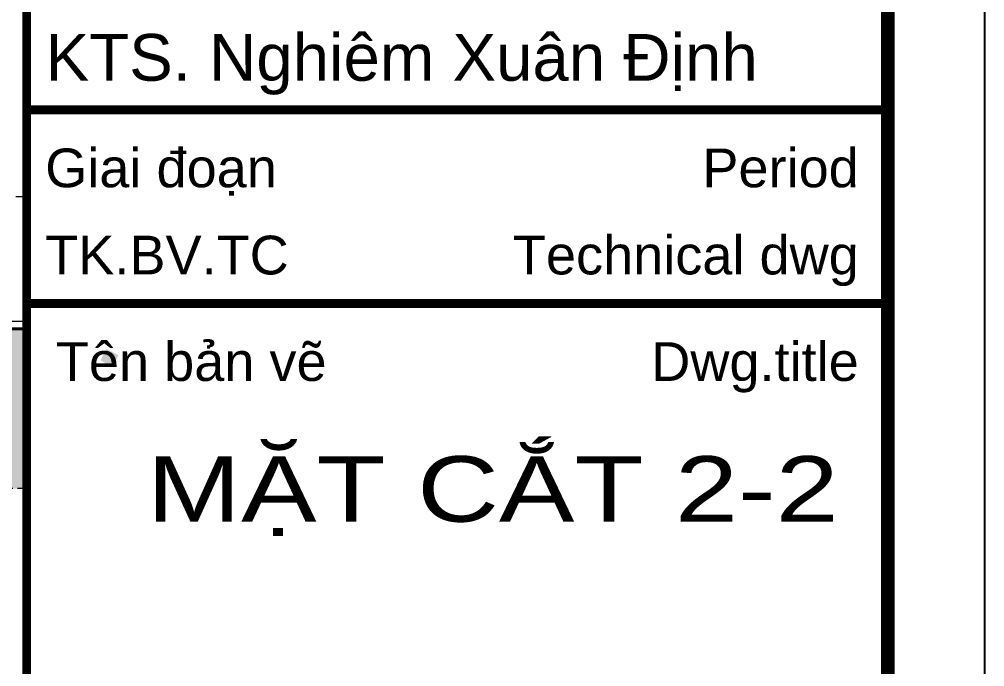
# Model space of a CAD drawing. Header units: millimetres. Extents: x -229618 to 2906, y -178063 to 96806.
# Drawn here: x -63968 to -60100, y -152989 to -150394 of the extents above; entities that cross this region are included whole.
import ezdxf
from ezdxf.enums import TextEntityAlignment as Align

# ---------------------------------------------------------------- set-up
doc = ezdxf.new("R2010")
doc.units = ezdxf.units.MM
doc.header["$LTSCALE"] = 200
doc.header["$MEASUREMENT"] = 0
doc.linetypes.add('DASHED2', pattern=[0.375, 0.25, -0.125])
doc.layers.get('DEFPOINTS').update_dxf_attribs({"linetype": 'CONTINUOUS'})
for name, color, linetype, lineweight in [('cat', 1, 'CONTINUOUS', 40), ('hatch', 250, 'CONTINUOUS', 5), ('thay', 7, 'CONTINUOUS', 18)]:
    doc.layers.add(name, color=color, linetype=linetype, lineweight=lineweight)
doc.layers.add('KHUNGTEN', color=7, linetype='CONTINUOUS')
doc.styles.add('Arial iso', font='vnarial_0.ttf')
doc.styles.add('TEXT1', font='Vhavan_0.ttf', dxfattribs={"height": 200})

# ---------------------------------------------------------------- blocks, each defined once
blk = doc.blocks.new('KhungA3')
at = {"layer": 'DEFPOINTS', "color": 8}
blk.add_lwpolyline([(-3.738, 3.813), (416.305, 3.813), (416.305, 300.813), (-3.738, 300.813)], close=True, dxfattribs=at)
at = {"layer": 'KHUNGTEN', "color": 4}
for points, const_width in [([(7.542, 8.987), (411.131, 8.987), (411.131, 295.639), (7.542, 295.639)], 0.724), ([(365.131, 295.639), (411.131, 295.639), (411.131, 8.987), (365.131, 8.987)], 0.466)]:
    blk.add_lwpolyline(points, close=True, dxfattribs=dict(at, const_width=const_width))
at = {"layer": 'KHUNGTEN', "color": 4, "const_width": 0.466}
for points in [[(365.131, 69.008), (411.131, 69.008)], [(365.131, 58.66), (411.131, 58.66)]]:
    blk.add_lwpolyline(points, dxfattribs=at)
at = {"layer": 'KHUNGTEN', "color": 7, "style": 'Arial iso', "width": 1}
for s, height, p in [('KTS. Nghiªm Xu©n §Þnh', 2.5, (366.139, 70.561)), ('TK.BV.TC', 2.0697, (366.115, 60.212))]:
    blk.add_text(s, height=height, dxfattribs=at).set_placement(p)
at = {"layer": 'KHUNGTEN', "color": 8, "style": 'Arial iso', "width": 1}
for s, p in [('Giai ®o¹n', (366.115, 64.869)), ('Tªn b¶n vÏ', (366.683, 54.521))]:
    blk.add_text(s, height=2.0697, dxfattribs=at).set_placement(p)
for s, p in [('Period', (409.579, 64.869)), ('Dwg.title', (409.579, 54.521))]:
    blk.add_text(s, height=2.0697, dxfattribs=at).set_placement(p, align=Align.RIGHT)
at = {"layer": 'KHUNGTEN', "color": 7, "style": 'Arial iso', "width": 1}
blk.add_text('Technical dwg', height=2.06969, dxfattribs=at).set_placement((409.579, 60.212), align=Align.RIGHT)

msp = doc.modelspace()

# ---------------------------------------------------------------- hatches: boundary and pattern name
at = {"layer": 'hatch', "linetype": 'Continuous'}
h = msp.add_hatch(dxfattribs=at)
h.set_pattern_fill('AR-CONC', color=256, scale=50, style=0)
h.set_pattern_definition([(50, (-118834.6, -152492.57), (358.6301, -31.376), [37.5, -412.5]), (355, (-118834.6, -152492.57), (-69.3757, 376.096), [30, -330]), (100.4514, (-118804.7, -152495.2), (289.2547, 344.7198), [31.87, -350.571]), (46.1842, (-118834.6, -152392.57), (533.6205, -82.7595), [56.25, -618.75]), (96.6356, (-118790.1, -152399.47), (467.3314, 487.059), [47.805, -525.8565]), (351.1842, (-118834.6, -152392.57), (467.331, 487.0593), [45, -495]), (21, (-118784.6, -152417.57), (298.4535, -201.3094), [37.5, -412.5]), (326, (-118784.6, -152417.57), (121.6577, 362.575), [30, -330]), (71.4514, (-118759.72, -152434.35), (420.1113, 161.2652), [31.87, -350.571]), (37.5, (-118834.59, -152492.57), (6.07993, 166.44693), [0, -326, 0, -335, 0, -331.25]), (7.5, (-118834.6, -152492.57), (131.53477, 197.20586), [0, -191, 0, -318.5, 0, -126.25]), (327.5, (-118946.1, -152492.57), (266.91122, -11.27744), [0, -125, 0, -390, 0, -517.5]), (317.5, (-118996.1, -152492.57), (291.5931, 50.0525), [0, -162.5, 0, -259, 0, -367.5])])
h.paths.add_polyline_path([(-87006.3, -151104.9), (-85575.4, -151104.9), (-85555.7, -151115.2), (-85579.9, -151161.2), (-85531.8, -151186.5), (-85488.9, -151104.9), (-85261.2, -151104.9), (-85261.2, -151114.2), (-85280.4, -151118.5), (-85261.2, -151124.5), (-85261.2, -151180.5), (-85268.4, -151182.2), (-85261.2, -151184.5), (-85261.2, -151180.5), (-85159.5, -151156.2), (-85261.2, -151124.5), (-85261.2, -151114.2), (-85219.7, -151104.9), (-84929.8, -151104.9), (-84910.1, -151115.2), (-84934.3, -151161.2), (-84886.2, -151186.5), (-84843.3, -151104.9), (-84756.3, -151104.9), (-84756.3, -152274.9), (-87006.3, -152274.9)])
h.paths.add_polyline_path([(-87006.3, -150984.9), (-85288.7, -150984.9), (-85288.7, -151043.2), (-85315.8, -151043.2), (-85288.7, -151050.4), (-85288.7, -151104.9), (-87006.3, -151104.9), (-87006.3, -151084.9)])
h.paths.add_polyline_path([(-66098.9, -151761.2), (-66050.8, -151786.5), (-66026.6, -151740.4), (-66074.7, -151715.2)], flags=16)
h.paths.add_polyline_path([(-65181.6, -151786.5), (-65157.4, -151740.4), (-65205.5, -151715.2), (-65229.7, -151761.2)], flags=16)
h.paths.add_polyline_path([(-64396, -151786.5), (-64371.8, -151740.4), (-64419.9, -151715.2), (-64444.1, -151761.2)], flags=16)
h.paths.add_polyline_path([(-63595.3, -151786.5), (-63571.1, -151740.4), (-63619.2, -151715.2), (-63643.4, -151761.2)], flags=16)
h.paths.add_polyline_path([(-71336.3, -151584.9), (-67446.3, -151584.9), (-67446.3, -151684.9), (-67446.3, -152274.9), (-71336.3, -152274.9)])
h.paths.add_polyline_path([(-67929.4, -151740.4), (-67977.5, -151715.2), (-68001.7, -151761.2), (-67953.5, -151786.5)], flags=16)
h.paths.add_polyline_path([(-68846.7, -151715.2), (-68870.8, -151761.2), (-68822.7, -151786.5), (-68798.6, -151740.4)], flags=16)
h.paths.add_polyline_path([(-69608, -151715.2), (-69632.2, -151761.2), (-69584, -151786.5), (-69559.9, -151740.4)], flags=16)
h.paths.add_polyline_path([(-70393.6, -151715.2), (-70417.8, -151761.2), (-70369.6, -151786.5), (-70345.5, -151740.4)], flags=16)
h.paths.add_polyline_path([(-71179.5, -151715.2), (-71203.7, -151761.2), (-71155.6, -151786.5), (-71131.4, -151740.4)], flags=16)
h.paths.add_polyline_path([(-85261.2, -150984.9), (-84756.3, -150984.9), (-84756.3, -151104.9), (-85219.7, -151104.9), (-85145.9, -151088.3), (-85261.2, -151057.7)])
h.paths.add_polyline_path([(-85288.7, -150984.9), (-85261.2, -150984.9), (-85261.2, -151043.2), (-85288.7, -151043.2)])
h.paths.add_polyline_path([(-85288.7, -151043.2), (-85261.2, -151043.2), (-85261.2, -151057.7), (-85288.7, -151050.4)])
h.paths.add_polyline_path([(-85288.7, -151050.4), (-85261.2, -151057.7), (-85261.2, -151104.9), (-85288.7, -151104.9)])
h.paths.add_polyline_path([(-76736.3, -151584.9), (-71556.3, -151584.9), (-71556.3, -152274.9), (-76736.3, -152274.9)])
h.paths.add_polyline_path([(-79136.3, -151584.9), (-76956.3, -151584.9), (-76956.3, -152274.9), (-79136.3, -152274.9)])
h.paths.add_polyline_path([(-83446.3, -151584.9), (-79356.3, -151584.9), (-79356.3, -152274.9), (-83446.3, -152274.9)])
h.paths.add_polyline_path([(-84536.3, -151584.9), (-83446.3, -151584.9), (-83446.3, -152274.9), (-84536.3, -152274.9)])
h.paths.add_polyline_path([(-85891.6, -151033.4), (-85891.6, -150726.3), (-86116.6, -150726.3), (-86116.6, -151033.4)], flags=9)
h.paths.add_polyline_path([(-90757.5, -152274.9), (-87211.3, -152274.9), (-87211.3, -151584.9), (-90757.5, -151584.9)])
h.paths.add_polyline_path([(-63938.4, -152274.9), (-63938.4, -151634.9), (-67226.3, -151634.9), (-67226.3, -151697.1), (-67143.8, -151740.4), (-67167.9, -151786.5), (-67216.1, -151761.2), (-67226.3, -151780.8), (-67226.3, -152274.9)])

# ---------------------------------------------------------------- linework, layer by layer
at = {"layer": 'cat', "linetype": 'Continuous'}
msp.add_lwpolyline([(-63938.4, -151634.9), (-67226.3, -151634.9)], dxfattribs=at)
at = {"layer": 'hatch', "color": 251, "linetype": 'DASHED2', "ltscale": 0.75}
for p, q in [((-90757.5, -151104.9), (-63938.4, -151104.9)), ((-63938.4, -152274.9), (-90757.5, -152274.9))]:
    msp.add_line(p, q, dxfattribs=at)
at = {"layer": 'thay', "linetype": 'Continuous'}
msp.add_lwpolyline([(-63938.4, -151604.9), (-67226.3, -151604.9)], dxfattribs=at)

# ---------------------------------------------------------------- block references
at = {"layer": 'KHUNGTEN'}
ref = msp.add_blockref('KhungA3', (-91323.2, -155932.6), dxfattribs=dict(at, xscale=75, yscale=75, zscale=75.00000000000009))
ref.add_attrib('TENBANVE', '   mÆt c¾t 2-2', dxfattribs={"color": 1, "height": 262.5, "style": 'TEXT1', "width": 1.286929}).set_placement((-63835.7, -152407.6), (-60685.7, -152407.6), align=Align.FIT)

doc.saveas('drawing.dxf')
